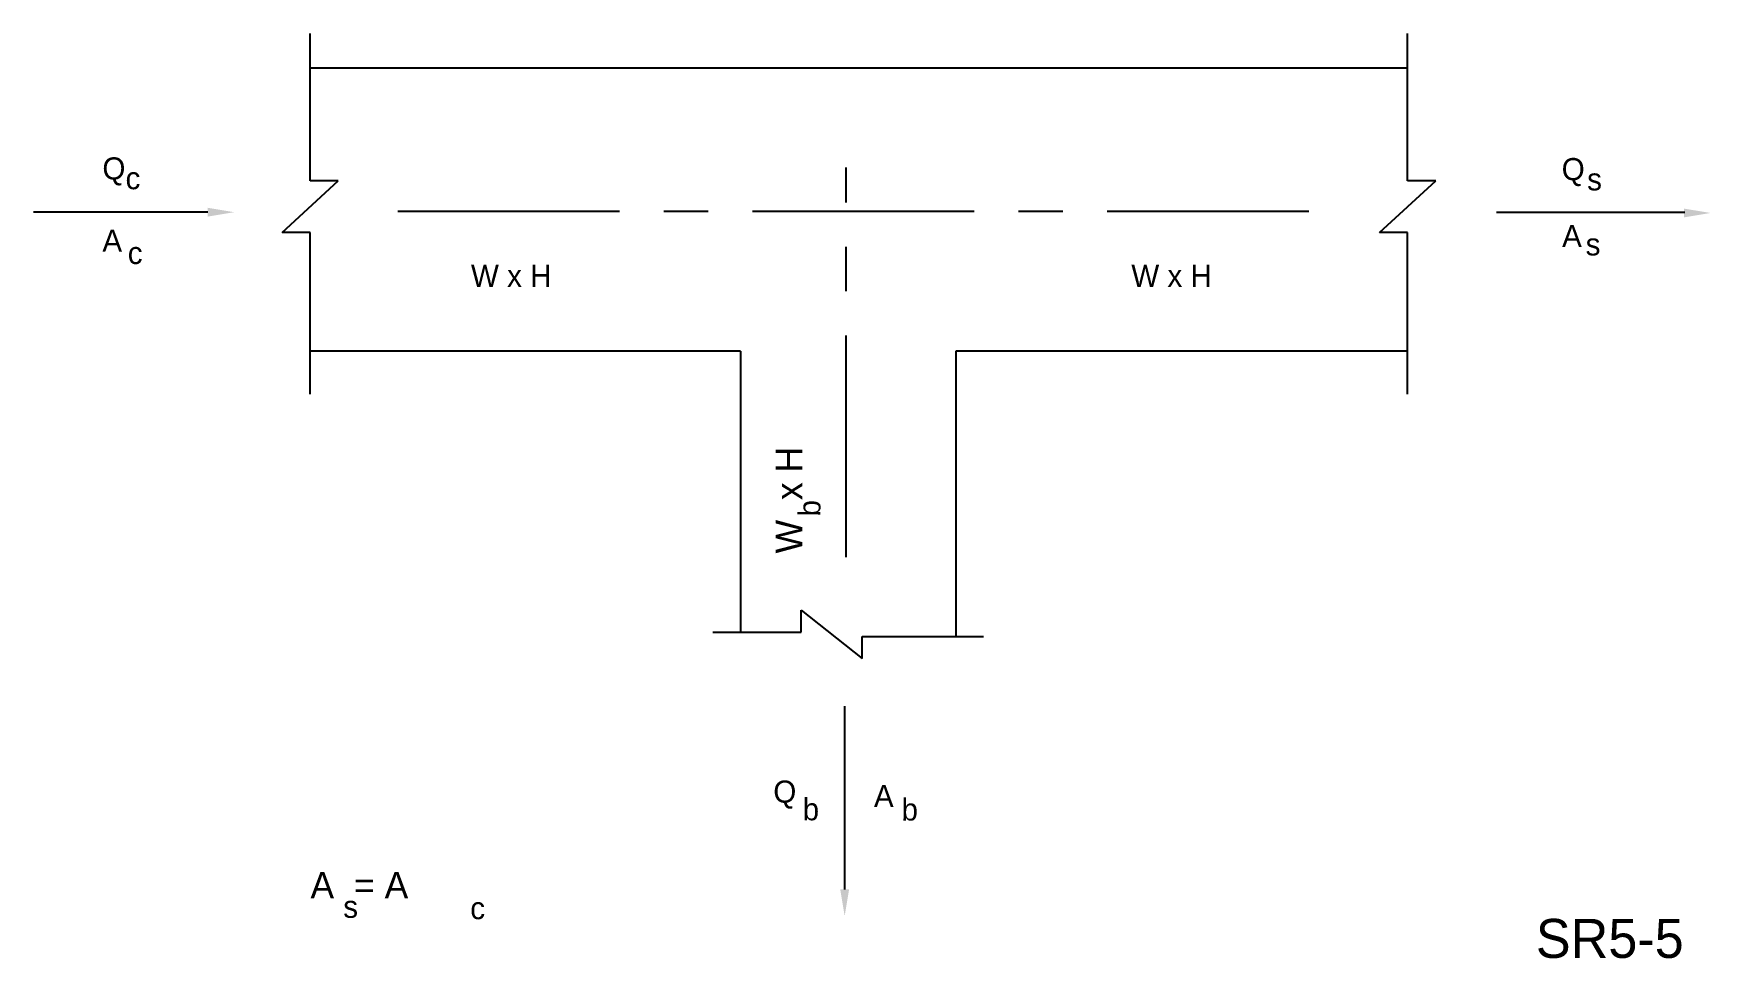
# Model space of a CAD drawing. Extents: x 1.06 to 10.51, y 1.54 to 6.76.
import ezdxf
from ezdxf.enums import TextEntityAlignment as Align

# ---------------------------------------------------------------- set-up
doc = ezdxf.new("R2010")
doc.units = 0
doc.header["$MEASUREMENT"] = 0
doc.linetypes.add('CENTER', pattern=[2, 1.25, -0.25, 0.25, -0.25])
doc.layers.get('0').update_dxf_attribs({"linetype": 'CONTINUOUS'})
doc.layers.add('CENTER', color=7, linetype='CENTER')
doc.layers.add('NUMBER', color=7, linetype='CONTINUOUS')
doc.styles.add('ROMANS', font='txt', dxfattribs={"height": 0.15})

msp = doc.modelspace()

# ---------------------------------------------------------------- linework, layer by layer
for p, q in [((2.618, 5.9308), (2.618, 6.7618)), ((8.8061, 5.9308), (8.8061, 6.7618)), ((2.618, 6.5681), (8.8061, 6.5681)), ((2.4593, 5.6401), (2.7767, 5.9308)), ((2.7767, 5.9308), (2.618, 5.9308)), ((8.6474, 5.6401), (8.9648, 5.9308)), ((8.9648, 5.9308), (8.8061, 5.9308)), ((2.0401, 5.754), (1.0581, 5.754)), ((9.307, 5.754), (10.3702, 5.754)), ((2.618, 5.6401), (2.4593, 5.6401)), ((2.618, 4.7274), (2.618, 5.6401)), ((8.8061, 5.6401), (8.6474, 5.6401)), ((8.8061, 4.7274), (8.8061, 5.6401)), ((5.0452, 4.9696), (2.618, 4.9696)), ((5.0452, 4.9696), (5.0452, 3.3853)), ((8.8061, 4.9696), (6.2582, 4.9696)), ((6.2582, 4.9696), (6.2582, 3.3606)), ((5.3871, 3.3853), (5.3871, 3.5089)), ((5.3871, 3.5089), (5.7312, 3.237)), ((4.8893, 3.3853), (5.3871, 3.3853)), ((5.7312, 3.237), (5.7312, 3.3606)), ((5.7312, 3.3606), (6.4142, 3.3606)), ((5.6326, 1.9334), (5.6326, 2.9668))]:
    msp.add_line(p, q)
for points in [[(2.0401, 5.7789), (2.0401, 5.729), (2.1899, 5.754)], [(10.3644, 5.7744), (10.3644, 5.7245), (10.5142, 5.7495)], [(5.6569, 1.9334), (5.607, 1.9334), (5.632, 1.7837)]]:
    msp.add_solid(points)
at = {"layer": 'CENTER'}
for p, q in [((5.6397, 3.8086), (5.6397, 6.0054)), ((3.1126, 5.7591), (8.2489, 5.7591))]:
    msp.add_line(p, q, dxfattribs=at)

# ---------------------------------------------------------------- texts
at = {"style": 'ROMANS'}
for s, p in [('Q', (1.4465, 5.9385)), ('Q', (9.6753, 5.9346)), ('c', (1.577, 5.8835)), ('s', (9.8188, 5.8769)), ('A', (9.6775, 5.5572)), ('A', (1.4462, 5.5311)), ('s', (9.8105, 5.5101)), ('c', (1.5894, 5.4615)), ('Q', (5.2296, 2.4231)), ('A', (5.797, 2.3984)), ('b', (5.395, 2.3236)), ('b', (5.9526, 2.3224)), ('s', (2.8046, 1.7734)), ('c', (3.5207, 1.7658))]:
    msp.add_text(s, height=0.1248, dxfattribs=at).set_placement(p)
for p in [(3.7517, 5.3327), (7.4755, 5.3328)]:
    msp.add_text('W x H', height=0.1248, dxfattribs=at).set_placement(p, align=Align.CENTER)
msp.add_text('W  x H', height=0.15, rotation=90, dxfattribs=at).set_placement((5.3931, 3.8291))
msp.add_text('b', height=0.1248, rotation=90, dxfattribs=at).set_placement((5.4957, 4.0839), align=Align.CENTER)
msp.add_text('A  = A', height=0.15, dxfattribs=at).set_placement((2.6195, 1.8376), align=Align.BOTTOM_LEFT)
at = {"layer": 'NUMBER', "style": 'ROMANS'}
msp.add_text('SR5-5', height=0.21999, dxfattribs=at).set_placement((9.5296, 1.5474))

doc.saveas('drawing.dxf')
